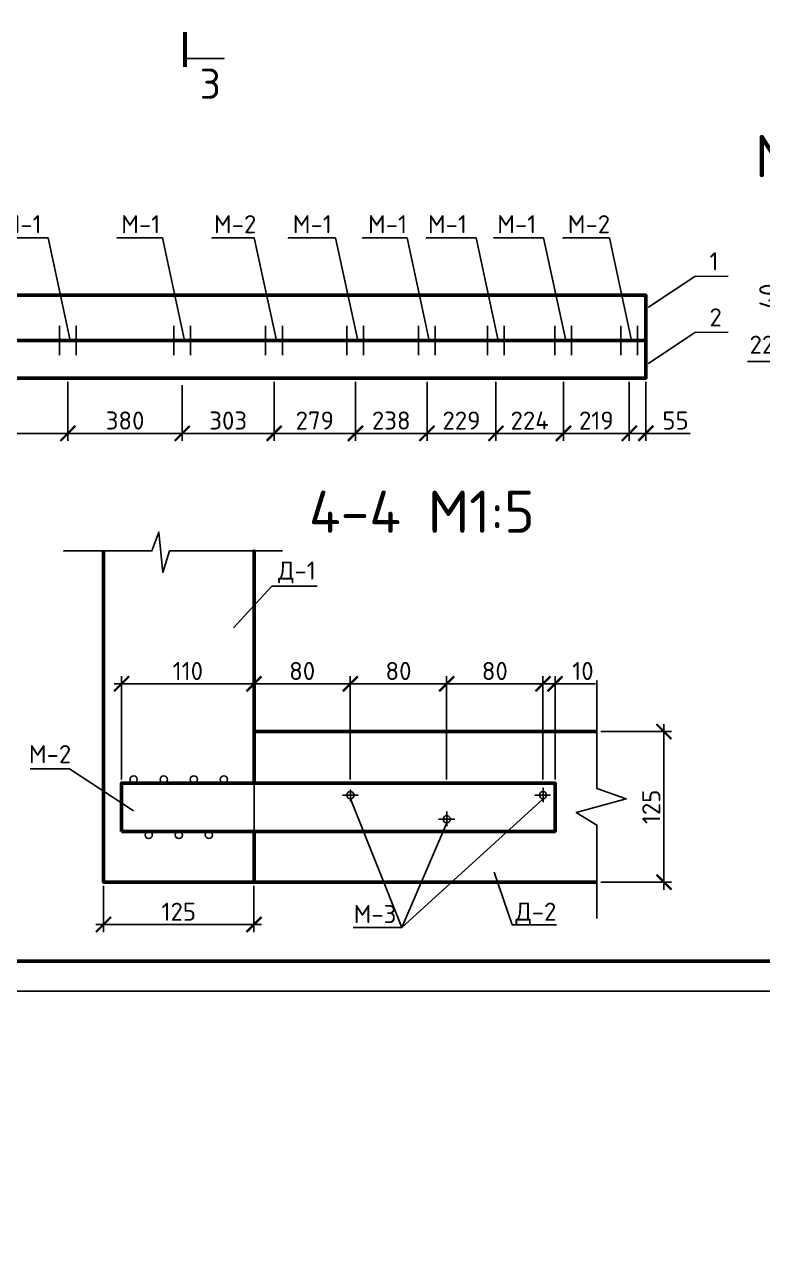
# Model space of a CAD drawing. Header units: millimetres. Extents: x -258556 to -95372, y 16759 to 83874.
# Drawn here: x -127780.3 to -127657.7, y 41369.5 to 41571.9 of the extents above; entities that cross this region are included whole.
import ezdxf

# ---------------------------------------------------------------- set-up
doc = ezdxf.new("R2010")
doc.units = ezdxf.units.MM
doc.header["$LTSCALE"] = 0.5
doc.linetypes.add('ACAD_ISO04W100', pattern=[30, 24, -3, 0, -3])
for name, color, linetype, lineweight in [('0.25-STAMP', 10, 'Continuous', 25), ('0.3-STAMP', 7, 'Continuous', 30), ('ТОЛСТЫЕ3', 7, 'Continuous', 50), ('ТОНКИЕе', 7, 'Continuous', 25)]:
    doc.layers.add(name, color=color, linetype=linetype, lineweight=lineweight)
doc.layers.add('оси', color=7, linetype='ACAD_ISO04W100')
doc.layers.add('размеры', color=7, linetype='Continuous')
doc.styles.add('Наклонный3.5', font='isocpeur.ttf', dxfattribs={"height": 3})
doc.dimstyles.new('СТРОИТЕЛЬНЫЙ', dxfattribs={"dimtxt": 3, "dimasz": 2.5, "dimexe": 1.25, "dimexo": 0.625, "dimtad": 1, "dimdec": 0, "dimlfac": 100, "dimdsep": 46, "dimtxsty": 'Наклонный3.5', "dimblk1": 'ARCHTICK', "dimblk2": 'ARCHTICK', "dimsah": 1, "dimcen": 0, "dimdle": 1.25, "dimadec": 0, "dimazin": 0, "dimtfac": 0.75, "dimtdec": 0, "dimtmove": 0, "dimatfit": 3, "dimldrblk": 'ARCHTICK', "dimfxl": 1, "dimtolj": 1, "dimtzin": 0, "dimarcsym": 1})

# ---------------------------------------------------------------- blocks, each defined once
blk = doc.blocks.new('_ArchTick')
at = {"color": 0, "linetype": 'ByBlock', "const_width": 0.15}
blk.add_lwpolyline([(-0.5, -0.5), (0.5, 0.5)], dxfattribs=at)
blk = doc.blocks.new('*D779')
at = {"layer": 'Defpoints', "color": 0, "transparency": 16777216}
for p in [(-127814.59, 41513.18), (-127773.09, 41513.18), (-127773.09, 41504.01)]:
    blk.add_point(p, dxfattribs=at)
at = {"layer": 'размеры', "color": 0, "lineweight": -2, "transparency": 16777216}
for p, q in [((-127814.59, 41512.55), (-127814.59, 41502.76)), ((-127773.09, 41512.55), (-127773.09, 41502.76)), ((-127815.84, 41504.01), (-127771.84, 41504.01))]:
    blk.add_line(p, q, dxfattribs=at)
at = {"layer": 'размеры', "color": 0, "lineweight": -2, "transparency": 16777216, "xscale": 2.5, "yscale": 2.5, "zscale": 2.5, "rotation": 180}
blk.add_blockref('_ArchTick', (-127814.59, 41504.01), dxfattribs=at)
at = {"layer": 'размеры', "color": 0, "lineweight": -2, "transparency": 16777216, "xscale": 2.5, "yscale": 2.5, "zscale": 2.5}
blk.add_blockref('_ArchTick', (-127773.09, 41504.01), dxfattribs=at)
at = {"layer": 'размеры', "color": 0, "transparency": 16777216, "insert": (-127793.84, 41506.14), "char_height": 3, "attachment_point": 5, "style": 'Наклонный3.5'}
blk.add_mtext('\\A1;884', dxfattribs=at)
blk = doc.blocks.new('*D780')
at = {"layer": 'Defpoints', "color": 0, "transparency": 16777216}
for p in [(-127773.09, 41513.18), (-127754.09, 41512.63), (-127754.09, 41504.01)]:
    blk.add_point(p, dxfattribs=at)
at = {"layer": 'размеры', "color": 0, "lineweight": -2, "transparency": 16777216}
for p, q in [((-127773.09, 41512.55), (-127773.09, 41502.76)), ((-127754.09, 41512.01), (-127754.09, 41502.76)), ((-127774.34, 41504.01), (-127752.84, 41504.01))]:
    blk.add_line(p, q, dxfattribs=at)
at = {"layer": 'размеры', "color": 0, "lineweight": -2, "transparency": 16777216, "xscale": 2.5, "yscale": 2.5, "zscale": 2.5, "rotation": 180}
blk.add_blockref('_ArchTick', (-127773.09, 41504.01), dxfattribs=at)
at = {"layer": 'размеры', "color": 0, "lineweight": -2, "transparency": 16777216, "xscale": 2.5, "yscale": 2.5, "zscale": 2.5}
blk.add_blockref('_ArchTick', (-127754.09, 41504.01), dxfattribs=at)
at = {"layer": 'размеры', "color": 0, "transparency": 16777216, "insert": (-127763.59, 41506.14), "char_height": 3, "attachment_point": 5, "style": 'Наклонный3.5'}
blk.add_mtext('\\A1;380', dxfattribs=at)
blk = doc.blocks.new('*D781')
at = {"layer": 'Defpoints', "color": 0, "transparency": 16777216}
for p in [(-127754.09, 41512.63), (-127738.84, 41513.18), (-127738.84, 41504.01)]:
    blk.add_point(p, dxfattribs=at)
at = {"layer": 'размеры', "color": 0, "lineweight": -2, "transparency": 16777216}
for p, q in [((-127754.09, 41512.01), (-127754.09, 41502.76)), ((-127738.84, 41512.55), (-127738.84, 41502.76)), ((-127755.34, 41504.01), (-127737.59, 41504.01))]:
    blk.add_line(p, q, dxfattribs=at)
at = {"layer": 'размеры', "color": 0, "lineweight": -2, "transparency": 16777216, "xscale": 2.5, "yscale": 2.5, "zscale": 2.5, "rotation": 180}
blk.add_blockref('_ArchTick', (-127754.09, 41504.01), dxfattribs=at)
at = {"layer": 'размеры', "color": 0, "lineweight": -2, "transparency": 16777216, "xscale": 2.5, "yscale": 2.5, "zscale": 2.5}
blk.add_blockref('_ArchTick', (-127738.84, 41504.01), dxfattribs=at)
at = {"layer": 'размеры', "color": 0, "transparency": 16777216, "insert": (-127746.47, 41506.14), "char_height": 3, "attachment_point": 5, "style": 'Наклонный3.5'}
blk.add_mtext('\\A1;303', dxfattribs=at)
blk = doc.blocks.new('*D782')
at = {"layer": 'Defpoints', "color": 0, "transparency": 16777216}
for p in [(-127738.84, 41513.18), (-127725.34, 41513.18), (-127725.34, 41504.01)]:
    blk.add_point(p, dxfattribs=at)
at = {"layer": 'размеры', "color": 0, "lineweight": -2, "transparency": 16777216}
for p, q in [((-127738.84, 41512.55), (-127738.84, 41502.76)), ((-127725.34, 41512.55), (-127725.34, 41502.76)), ((-127740.09, 41504.01), (-127724.09, 41504.01))]:
    blk.add_line(p, q, dxfattribs=at)
at = {"layer": 'размеры', "color": 0, "lineweight": -2, "transparency": 16777216, "xscale": 2.5, "yscale": 2.5, "zscale": 2.5, "rotation": 180}
blk.add_blockref('_ArchTick', (-127738.84, 41504.01), dxfattribs=at)
at = {"layer": 'размеры', "color": 0, "lineweight": -2, "transparency": 16777216, "xscale": 2.5, "yscale": 2.5, "zscale": 2.5}
blk.add_blockref('_ArchTick', (-127725.34, 41504.01), dxfattribs=at)
at = {"layer": 'размеры', "color": 0, "transparency": 16777216, "insert": (-127732.09, 41506.14), "char_height": 3, "attachment_point": 5, "style": 'Наклонный3.5'}
blk.add_mtext('\\A1;279', dxfattribs=at)
blk = doc.blocks.new('*D783')
at = {"layer": 'Defpoints', "color": 0, "transparency": 16777216}
for p in [(-127725.34, 41513.18), (-127713.44, 41513.18), (-127713.44, 41504.01)]:
    blk.add_point(p, dxfattribs=at)
at = {"layer": 'размеры', "color": 0, "lineweight": -2, "transparency": 16777216}
for p, q in [((-127725.34, 41512.55), (-127725.34, 41502.76)), ((-127713.44, 41512.55), (-127713.44, 41502.76)), ((-127726.59, 41504.01), (-127712.19, 41504.01))]:
    blk.add_line(p, q, dxfattribs=at)
at = {"layer": 'размеры', "color": 0, "lineweight": -2, "transparency": 16777216, "xscale": 2.5, "yscale": 2.5, "zscale": 2.5, "rotation": 180}
blk.add_blockref('_ArchTick', (-127725.34, 41504.01), dxfattribs=at)
at = {"layer": 'размеры', "color": 0, "lineweight": -2, "transparency": 16777216, "xscale": 2.5, "yscale": 2.5, "zscale": 2.5}
blk.add_blockref('_ArchTick', (-127713.44, 41504.01), dxfattribs=at)
at = {"layer": 'размеры', "color": 0, "transparency": 16777216, "insert": (-127719.39, 41506.14), "char_height": 3, "attachment_point": 5, "style": 'Наклонный3.5'}
blk.add_mtext('\\A1;238', dxfattribs=at)
blk = doc.blocks.new('*D784')
at = {"layer": 'Defpoints', "color": 0, "transparency": 16777216}
for p in [(-127713.44, 41513.18), (-127701.99, 41513.18), (-127701.99, 41504.01)]:
    blk.add_point(p, dxfattribs=at)
at = {"layer": 'размеры', "color": 0, "lineweight": -2, "transparency": 16777216}
for p, q in [((-127713.44, 41512.55), (-127713.44, 41502.76)), ((-127701.99, 41512.55), (-127701.99, 41502.76)), ((-127714.69, 41504.01), (-127700.74, 41504.01))]:
    blk.add_line(p, q, dxfattribs=at)
at = {"layer": 'размеры', "color": 0, "lineweight": -2, "transparency": 16777216, "xscale": 2.5, "yscale": 2.5, "zscale": 2.5, "rotation": 180}
blk.add_blockref('_ArchTick', (-127713.44, 41504.01), dxfattribs=at)
at = {"layer": 'размеры', "color": 0, "lineweight": -2, "transparency": 16777216, "xscale": 2.5, "yscale": 2.5, "zscale": 2.5}
blk.add_blockref('_ArchTick', (-127701.99, 41504.01), dxfattribs=at)
at = {"layer": 'размеры', "color": 0, "transparency": 16777216, "insert": (-127707.72, 41506.14), "char_height": 3, "attachment_point": 5, "style": 'Наклонный3.5'}
blk.add_mtext('\\A1;229', dxfattribs=at)
blk = doc.blocks.new('*D785')
at = {"layer": 'Defpoints', "color": 0, "transparency": 16777216}
for p in [(-127701.99, 41513.18), (-127690.79, 41513.18), (-127690.79, 41504.01)]:
    blk.add_point(p, dxfattribs=at)
at = {"layer": 'размеры', "color": 0, "lineweight": -2, "transparency": 16777216}
for p, q in [((-127701.99, 41512.55), (-127701.99, 41502.76)), ((-127690.79, 41512.55), (-127690.79, 41502.76)), ((-127703.24, 41504.01), (-127689.54, 41504.01))]:
    blk.add_line(p, q, dxfattribs=at)
at = {"layer": 'размеры', "color": 0, "lineweight": -2, "transparency": 16777216, "xscale": 2.5, "yscale": 2.5, "zscale": 2.5, "rotation": 180}
blk.add_blockref('_ArchTick', (-127701.99, 41504.01), dxfattribs=at)
at = {"layer": 'размеры', "color": 0, "lineweight": -2, "transparency": 16777216, "xscale": 2.5, "yscale": 2.5, "zscale": 2.5}
blk.add_blockref('_ArchTick', (-127690.79, 41504.01), dxfattribs=at)
at = {"layer": 'размеры', "color": 0, "transparency": 16777216, "insert": (-127696.39, 41506.14), "char_height": 3, "attachment_point": 5, "style": 'Наклонный3.5'}
blk.add_mtext('\\A1;224', dxfattribs=at)
blk = doc.blocks.new('*D786')
at = {"layer": 'Defpoints', "color": 0, "transparency": 16777216}
for p in [(-127690.79, 41513.18), (-127679.84, 41513.18), (-127679.84, 41504.01)]:
    blk.add_point(p, dxfattribs=at)
at = {"layer": 'размеры', "color": 0, "lineweight": -2, "transparency": 16777216}
for p, q in [((-127690.79, 41512.55), (-127690.79, 41502.76)), ((-127679.84, 41512.55), (-127679.84, 41502.76)), ((-127692.04, 41504.01), (-127678.59, 41504.01))]:
    blk.add_line(p, q, dxfattribs=at)
at = {"layer": 'размеры', "color": 0, "lineweight": -2, "transparency": 16777216, "xscale": 2.5, "yscale": 2.5, "zscale": 2.5, "rotation": 180}
blk.add_blockref('_ArchTick', (-127690.79, 41504.01), dxfattribs=at)
at = {"layer": 'размеры', "color": 0, "lineweight": -2, "transparency": 16777216, "xscale": 2.5, "yscale": 2.5, "zscale": 2.5}
blk.add_blockref('_ArchTick', (-127679.84, 41504.01), dxfattribs=at)
at = {"layer": 'размеры', "color": 0, "transparency": 16777216, "insert": (-127685.32, 41506.14), "char_height": 3, "attachment_point": 5, "style": 'Наклонный3.5'}
blk.add_mtext('\\A1;219', dxfattribs=at)
blk = doc.blocks.new('*D787')
at = {"layer": 'Defpoints', "color": 0, "transparency": 16777216}
for p in [(-127679.84, 41513.18), (-127677.09, 41513.18), (-127677.09, 41504.01)]:
    blk.add_point(p, dxfattribs=at)
at = {"layer": 'размеры', "color": 0, "lineweight": -2, "transparency": 16777216}
for p, q in [((-127679.84, 41512.55), (-127679.84, 41502.76)), ((-127677.09, 41512.55), (-127677.09, 41502.76)), ((-127681.09, 41504.01), (-127677.09, 41504.01)), ((-127677.09, 41504.01), (-127669.74, 41504.01))]:
    blk.add_line(p, q, dxfattribs=at)
at = {"layer": 'размеры', "color": 0, "lineweight": -2, "transparency": 16777216, "xscale": 2.5, "yscale": 2.5, "zscale": 2.5, "rotation": 180}
blk.add_blockref('_ArchTick', (-127679.84, 41504.01), dxfattribs=at)
at = {"layer": 'размеры', "color": 0, "lineweight": -2, "transparency": 16777216, "xscale": 2.5, "yscale": 2.5, "zscale": 2.5}
blk.add_blockref('_ArchTick', (-127677.09, 41504.01), dxfattribs=at)
at = {"layer": 'размеры', "color": 0, "transparency": 16777216, "insert": (-127672.17, 41506.14), "char_height": 3, "attachment_point": 5, "style": 'Наклонный3.5'}
blk.add_mtext('\\A1;55', dxfattribs=at)
blk = doc.blocks.new('*D813')
at = {"layer": 'Defpoints', "color": 0, "transparency": 16777216}
for p in [(-127649.71, 41522.73), (-127645.21, 41520.42), (-127649.71, 41515.96)]:
    blk.add_point(p, dxfattribs=at)
at = {"layer": 'размеры', "color": 0, "lineweight": -2, "transparency": 16777216}
for p, q in [((-127649.71, 41522.11), (-127649.71, 41514.71)), ((-127645.21, 41519.8), (-127645.21, 41514.71)), ((-127649.71, 41515.96), (-127660.21, 41515.96)), ((-127643.96, 41515.96), (-127649.71, 41515.96))]:
    blk.add_line(p, q, dxfattribs=at)
at = {"layer": 'размеры', "color": 0, "lineweight": -2, "transparency": 16777216, "xscale": 2.5, "yscale": 2.5, "zscale": 2.5, "rotation": 180}
blk.add_blockref('_ArchTick', (-127649.71, 41515.96), dxfattribs=at)
at = {"layer": 'размеры', "color": 0, "lineweight": -2, "transparency": 16777216, "xscale": 2.5, "yscale": 2.5, "zscale": 2.5}
blk.add_blockref('_ArchTick', (-127645.21, 41515.96), dxfattribs=at)
at = {"layer": 'размеры', "color": 0, "transparency": 16777216, "insert": (-127656.21, 41518.38), "char_height": 3, "attachment_point": 5, "style": 'Наклонный3.5'}
blk.add_mtext('\\A1;22,5', dxfattribs=at)
blk = doc.blocks.new('*D817')
at = {"layer": 'Defpoints', "color": 0, "transparency": 16777216}
for p in [(-127649.71, 41530.73), (-127654.63, 41522.73), (-127649.71, 41522.73)]:
    blk.add_point(p, dxfattribs=at)
at = {"layer": 'размеры', "color": 0, "lineweight": -2, "transparency": 16777216}
for p, q in [((-127650.33, 41530.73), (-127655.88, 41530.73)), ((-127654.63, 41531.98), (-127654.63, 41521.48)), ((-127650.33, 41522.73), (-127655.88, 41522.73))]:
    blk.add_line(p, q, dxfattribs=at)
at = {"layer": 'размеры', "color": 0, "lineweight": -2, "transparency": 16777216, "xscale": 2.5, "yscale": 2.5, "zscale": 2.5}
for p, rotation in [((-127654.63, 41530.73), 90), ((-127654.63, 41522.73), 270)]:
    blk.add_blockref('_ArchTick', p, dxfattribs=dict(at, rotation=rotation))
at = {"layer": 'размеры', "color": 0, "transparency": 16777216, "insert": (-127656.75, 41526.73), "char_height": 3, "attachment_point": 5, "rotation": 90, "style": 'Наклонный3.5'}
blk.add_mtext('\\A1;40', dxfattribs=at)
blk = doc.blocks.new('*D820')
at = {"layer": 'Defpoints', "color": 0, "transparency": 16777216}
for p in [(-127767.18, 41429.5), (-127742.18, 41429.5), (-127742.18, 41422.48)]:
    blk.add_point(p, dxfattribs=at)
at = {"layer": 'размеры', "color": 0, "lineweight": -2, "transparency": 16777216}
for p, q in [((-127767.18, 41428.88), (-127767.18, 41421.23)), ((-127742.18, 41428.88), (-127742.18, 41421.23)), ((-127768.43, 41422.48), (-127740.93, 41422.48))]:
    blk.add_line(p, q, dxfattribs=at)
at = {"layer": 'размеры', "color": 0, "lineweight": -2, "transparency": 16777216, "xscale": 2.5, "yscale": 2.5, "zscale": 2.5, "rotation": 180}
blk.add_blockref('_ArchTick', (-127767.18, 41422.48), dxfattribs=at)
at = {"layer": 'размеры', "color": 0, "lineweight": -2, "transparency": 16777216, "xscale": 2.5, "yscale": 2.5, "zscale": 2.5}
blk.add_blockref('_ArchTick', (-127742.18, 41422.48), dxfattribs=at)
at = {"layer": 'размеры', "color": 0, "transparency": 16777216, "insert": (-127754.68, 41424.6), "char_height": 3, "attachment_point": 5, "style": 'Наклонный3.5'}
blk.add_mtext('\\A1;125', dxfattribs=at)
blk = doc.blocks.new('*D821')
at = {"layer": 'Defpoints', "color": 0, "transparency": 16777216}
for p in [(-127685.22, 41454.5), (-127674.08, 41454.5), (-127685.22, 41429.5)]:
    blk.add_point(p, dxfattribs=at)
at = {"layer": 'размеры', "color": 0, "lineweight": -2, "transparency": 16777216}
for p, q in [((-127674.08, 41428.25), (-127674.08, 41455.75)), ((-127684.59, 41454.5), (-127672.83, 41454.5)), ((-127684.59, 41429.5), (-127672.83, 41429.5))]:
    blk.add_line(p, q, dxfattribs=at)
at = {"layer": 'размеры', "color": 0, "lineweight": -2, "transparency": 16777216, "xscale": 2.5, "yscale": 2.5, "zscale": 2.5}
for p, rotation in [((-127674.08, 41454.5), 90), ((-127674.08, 41429.5), 270)]:
    blk.add_blockref('_ArchTick', p, dxfattribs=dict(at, rotation=rotation))
at = {"layer": 'размеры', "color": 0, "transparency": 16777216, "insert": (-127676.2, 41442), "char_height": 3, "attachment_point": 5, "rotation": 90, "style": 'Наклонный3.5'}
blk.add_mtext('\\A1;125', dxfattribs=at)
blk = doc.blocks.new('*D822')
at = {"layer": 'Defpoints', "color": 0, "transparency": 16777216}
for p in [(-127742.18, 41462.44), (-127764.17, 41445.94), (-127742.18, 41445.94)]:
    blk.add_point(p, dxfattribs=at)
at = {"layer": 'размеры', "color": 0, "lineweight": -2, "transparency": 16777216}
for p, q in [((-127764.17, 41446.57), (-127764.17, 41463.69)), ((-127742.18, 41446.57), (-127742.18, 41463.69)), ((-127765.42, 41462.44), (-127740.93, 41462.44))]:
    blk.add_line(p, q, dxfattribs=at)
at = {"layer": 'размеры', "color": 0, "lineweight": -2, "transparency": 16777216, "xscale": 2.5, "yscale": 2.5, "zscale": 2.5, "rotation": 180}
blk.add_blockref('_ArchTick', (-127764.17, 41462.44), dxfattribs=at)
at = {"layer": 'размеры', "color": 0, "lineweight": -2, "transparency": 16777216, "xscale": 2.5, "yscale": 2.5, "zscale": 2.5}
blk.add_blockref('_ArchTick', (-127742.18, 41462.44), dxfattribs=at)
at = {"layer": 'размеры', "color": 0, "transparency": 16777216, "insert": (-127753.17, 41464.56), "char_height": 3, "attachment_point": 5, "style": 'Наклонный3.5'}
blk.add_mtext('\\A1;110', dxfattribs=at)
blk = doc.blocks.new('*D823')
at = {"layer": 'Defpoints', "color": 0, "transparency": 16777216}
for p in [(-127742.18, 41462.44), (-127726.18, 41462.44), (-127726.18, 41445.94)]:
    blk.add_point(p, dxfattribs=at)
at = {"layer": 'размеры', "color": 0, "lineweight": -2, "transparency": 16777216}
for p, q in [((-127742.18, 41463.06), (-127742.18, 41463.69)), ((-127726.18, 41446.57), (-127726.18, 41463.69)), ((-127743.43, 41462.44), (-127724.93, 41462.44))]:
    blk.add_line(p, q, dxfattribs=at)
at = {"layer": 'размеры', "color": 0, "lineweight": -2, "transparency": 16777216, "xscale": 2.5, "yscale": 2.5, "zscale": 2.5, "rotation": 180}
blk.add_blockref('_ArchTick', (-127742.18, 41462.44), dxfattribs=at)
at = {"layer": 'размеры', "color": 0, "lineweight": -2, "transparency": 16777216, "xscale": 2.5, "yscale": 2.5, "zscale": 2.5}
blk.add_blockref('_ArchTick', (-127726.18, 41462.44), dxfattribs=at)
at = {"layer": 'размеры', "color": 0, "transparency": 16777216, "insert": (-127734.18, 41464.56), "char_height": 3, "attachment_point": 5, "style": 'Наклонный3.5'}
blk.add_mtext('\\A1;80', dxfattribs=at)
blk = doc.blocks.new('*D824')
at = {"layer": 'Defpoints', "color": 0, "transparency": 16777216}
for p in [(-127726.18, 41462.44), (-127710.18, 41462.44), (-127710.18, 41445.94)]:
    blk.add_point(p, dxfattribs=at)
at = {"layer": 'размеры', "color": 0, "lineweight": -2, "transparency": 16777216}
for p, q in [((-127726.18, 41463.06), (-127726.18, 41463.69)), ((-127710.18, 41446.57), (-127710.18, 41463.69)), ((-127727.43, 41462.44), (-127708.93, 41462.44))]:
    blk.add_line(p, q, dxfattribs=at)
at = {"layer": 'размеры', "color": 0, "lineweight": -2, "transparency": 16777216, "xscale": 2.5, "yscale": 2.5, "zscale": 2.5, "rotation": 180}
blk.add_blockref('_ArchTick', (-127726.18, 41462.44), dxfattribs=at)
at = {"layer": 'размеры', "color": 0, "lineweight": -2, "transparency": 16777216, "xscale": 2.5, "yscale": 2.5, "zscale": 2.5}
blk.add_blockref('_ArchTick', (-127710.18, 41462.44), dxfattribs=at)
at = {"layer": 'размеры', "color": 0, "transparency": 16777216, "insert": (-127718.18, 41464.56), "char_height": 3, "attachment_point": 5, "style": 'Наклонный3.5'}
blk.add_mtext('\\A1;80', dxfattribs=at)
blk = doc.blocks.new('*D825')
at = {"layer": 'Defpoints', "color": 0, "transparency": 16777216}
for p in [(-127710.18, 41462.44), (-127694.18, 41462.44), (-127694.18, 41445.94)]:
    blk.add_point(p, dxfattribs=at)
at = {"layer": 'размеры', "color": 0, "lineweight": -2, "transparency": 16777216}
for p, q in [((-127710.18, 41463.06), (-127710.18, 41463.69)), ((-127694.18, 41446.57), (-127694.18, 41463.69)), ((-127711.43, 41462.44), (-127692.93, 41462.44))]:
    blk.add_line(p, q, dxfattribs=at)
at = {"layer": 'размеры', "color": 0, "lineweight": -2, "transparency": 16777216, "xscale": 2.5, "yscale": 2.5, "zscale": 2.5, "rotation": 180}
blk.add_blockref('_ArchTick', (-127710.18, 41462.44), dxfattribs=at)
at = {"layer": 'размеры', "color": 0, "lineweight": -2, "transparency": 16777216, "xscale": 2.5, "yscale": 2.5, "zscale": 2.5}
blk.add_blockref('_ArchTick', (-127694.18, 41462.44), dxfattribs=at)
at = {"layer": 'размеры', "color": 0, "transparency": 16777216, "insert": (-127702.18, 41464.56), "char_height": 3, "attachment_point": 5, "style": 'Наклонный3.5'}
blk.add_mtext('\\A1;80', dxfattribs=at)
blk = doc.blocks.new('*D826')
at = {"layer": 'Defpoints', "color": 0, "transparency": 16777216}
for p in [(-127694.18, 41462.44), (-127692.18, 41462.44), (-127692.18, 41445.94)]:
    blk.add_point(p, dxfattribs=at)
at = {"layer": 'размеры', "color": 0, "lineweight": -2, "transparency": 16777216}
for p, q in [((-127694.18, 41463.06), (-127694.18, 41463.69)), ((-127692.18, 41446.57), (-127692.18, 41463.69)), ((-127695.43, 41462.44), (-127692.18, 41462.44)), ((-127692.18, 41462.44), (-127685.43, 41462.44))]:
    blk.add_line(p, q, dxfattribs=at)
at = {"layer": 'размеры', "color": 0, "lineweight": -2, "transparency": 16777216, "xscale": 2.5, "yscale": 2.5, "zscale": 2.5, "rotation": 180}
blk.add_blockref('_ArchTick', (-127694.18, 41462.44), dxfattribs=at)
at = {"layer": 'размеры', "color": 0, "lineweight": -2, "transparency": 16777216, "xscale": 2.5, "yscale": 2.5, "zscale": 2.5}
blk.add_blockref('_ArchTick', (-127692.18, 41462.44), dxfattribs=at)
at = {"layer": 'размеры', "color": 0, "transparency": 16777216, "insert": (-127687.55, 41464.56), "char_height": 3, "attachment_point": 5, "style": 'Наклонный3.5'}
blk.add_mtext('\\A1;10', dxfattribs=at)

msp = doc.modelspace()

# ---------------------------------------------------------------- linework, layer by layer
at = {"color": 7, "linetype": 'Continuous', "lineweight": 25, "true_color": 0x000007}
for points in [[(-127776.395, 41536.466), (-127784.656, 41536.466), (-127784.656, 41536.466)], [(-127772.709, 41519.431), (-127776.395, 41536.466), (-127776.395, 41536.466)], [(-127757.395, 41536.466), (-127764.959, 41536.466), (-127764.959, 41536.466)], [(-127753.709, 41519.431), (-127757.395, 41536.466), (-127757.395, 41536.466)], [(-127742.145, 41536.466), (-127749.194, 41536.466), (-127749.194, 41536.466)], [(-127738.459, 41519.431), (-127742.145, 41536.466), (-127742.145, 41536.466)], [(-127728.645, 41536.466), (-127736.511, 41536.466), (-127736.511, 41536.466)], [(-127724.959, 41519.431), (-127728.645, 41536.466), (-127728.645, 41536.466)], [(-127716.745, 41536.466), (-127724.181, 41536.466), (-127724.181, 41536.466)], [(-127713.059, 41519.431), (-127716.745, 41536.466), (-127716.745, 41536.466)], [(-127705.295, 41536.466), (-127713.587, 41536.466), (-127713.587, 41536.466)], [(-127701.609, 41519.431), (-127705.295, 41536.466), (-127705.295, 41536.466)], [(-127694.095, 41536.466), (-127702.375, 41536.466), (-127702.375, 41536.466)], [(-127690.409, 41519.431), (-127694.095, 41536.466), (-127694.095, 41536.466)], [(-127683.145, 41536.466), (-127690.885, 41536.466), (-127690.885, 41536.466)], [(-127679.459, 41519.431), (-127683.145, 41536.466), (-127683.145, 41536.466)], [(-127668.946, 41530.042), (-127676.656, 41524.934), (-127676.656, 41524.934)], [(-127774.492, 41516.974), (-127774.492, 41521.865), (-127774.492, 41521.865)], [(-127771.721, 41516.974), (-127771.721, 41521.865), (-127771.721, 41521.865)], [(-127755.492, 41516.974), (-127755.492, 41521.865), (-127755.492, 41521.865)], [(-127752.721, 41516.974), (-127752.721, 41521.865), (-127752.721, 41521.865)], [(-127740.242, 41516.974), (-127740.242, 41521.865), (-127740.242, 41521.865)], [(-127737.471, 41516.974), (-127737.471, 41521.865), (-127737.471, 41521.865)], [(-127726.742, 41516.974), (-127726.742, 41521.865), (-127726.742, 41521.865)], [(-127723.971, 41516.974), (-127723.971, 41521.865), (-127723.971, 41521.865)], [(-127714.842, 41516.974), (-127714.842, 41521.865), (-127714.842, 41521.865)], [(-127712.071, 41516.974), (-127712.071, 41521.865), (-127712.071, 41521.865)], [(-127703.392, 41516.974), (-127703.392, 41521.865), (-127703.392, 41521.865)], [(-127700.621, 41516.974), (-127700.621, 41521.865), (-127700.621, 41521.865)], [(-127692.192, 41516.974), (-127692.192, 41521.865), (-127692.192, 41521.865)], [(-127689.421, 41516.974), (-127689.421, 41521.865), (-127689.421, 41521.865)], [(-127681.242, 41516.974), (-127681.242, 41521.865), (-127681.242, 41521.865)], [(-127678.471, 41516.974), (-127678.471, 41521.865), (-127678.471, 41521.865)], [(-127668.946, 41520.733), (-127676.656, 41515.625), (-127676.656, 41515.625)]]:
    msp.add_lwpolyline(points, dxfattribs=at)
at = {"color": 7, "linetype": 'Continuous', "lineweight": 13, "true_color": 0x000007}
for points in [[(-127663.449, 41530.042), (-127668.946, 41530.042), (-127668.946, 41530.042)], [(-127663.449, 41520.733), (-127668.946, 41520.733), (-127668.946, 41520.733)]]:
    msp.add_lwpolyline(points, dxfattribs=at)
at = {"layer": '0.25-STAMP', "color": 0}
msp.add_lwpolyline([(-127994.225, 41411.398), (-127153.225, 41411.398), (-127153.225, 42005.398), (-127994.225, 42005.398), (-127994.225, 41411.398)], dxfattribs=at)
at = {"layer": '0.3-STAMP', "color": 0, "lineweight": 50}
msp.add_lwpolyline([(-127974.225, 41416.398), (-127158.225, 41416.398), (-127158.225, 42000.398), (-127974.225, 42000.398), (-127974.225, 41416.398)], dxfattribs=at)
at = {"layer": 'ТОЛСТЫЕ3'}
for points in [[(-127952.095, 41526.929), (-127677.095, 41526.929), (-127677.095, 41519.429), (-127952.095, 41519.429), (-127952.095, 41526.929), (-127952.095, 41520.679), (-127952.095, 41513.179), (-127677.095, 41513.179), (-127677.095, 41520.679)], [(-127767.177, 41484.502), (-127767.177, 41429.502), (-127685.219, 41429.502)], [(-127685.219, 41454.502), (-127742.177, 41454.502), (-127742.177, 41484.502), (-127742.172, 41445.945)], [(-127764.172, 41437.945), (-127764.172, 41445.945), (-127692.177, 41445.945), (-127692.177, 41437.945), (-127764.172, 41437.945)], [(-127742.177, 41437.945), (-127742.177, 41429.502)]]:
    msp.add_lwpolyline(points, dxfattribs=at)
at = {"layer": 'ТОНКИЕе', "color": 6}
msp.add_lwpolyline([(-127363.225, 41411.398), (-127573.225, 41411.398), (-127573.225, 41369.504), (-127573.225, 41411.398), (-127783.225, 41411.398), (-127783.225, 41386.749), (-127783.225, 41411.398), (-127993.225, 41411.398), (-127993.225, 42005.398)], dxfattribs=at)
at = {"layer": 'ТОНКИЕе', "const_width": 0.7}
msp.add_lwpolyline([(-127753.641, 41564.817), (-127753.641, 41570.656)], dxfattribs=at)
at = {"layer": 'ТОНКИЕе'}
for points in [[(-127753.641, 41566.227), (-127747.156, 41566.227), (-127753.641, 41566.227), (-127750.215, 41566.227)], [(-127767.177, 41484.502), (-127773.766, 41484.502), (-127759.125, 41484.502), (-127757.973, 41487.617), (-127757.295, 41480.913), (-127756.21, 41484.502), (-127737.428, 41484.502)], [(-127767.177, 41454.502), (-127767.177, 41454.502), (-127767.177, 41429.502), (-127767.177, 41454.502), (-127767.177, 41484.502), (-127759.125, 41484.502)], [(-127756.21, 41484.502), (-127742.177, 41484.502), (-127742.177, 41454.502)], [(-127745.572, 41471.701), (-127739.204, 41478.631), (-127731.698, 41478.631)], [(-127685.219, 41454.502), (-127685.219, 41462.953), (-127685.219, 41445.044), (-127680.342, 41443.332), (-127688.646, 41441.094), (-127685.219, 41438.986), (-127685.219, 41423.448)], [(-127767.177, 41429.502), (-127742.177, 41429.502), (-127742.177, 41454.502)], [(-127742.177, 41454.502), (-127685.219, 41454.502)], [(-127762.185, 41441.347), (-127772.839, 41448.329), (-127779.369, 41448.329)], [(-127764.172, 41437.945), (-127764.172, 41445.945), (-127692.177, 41445.945)], [(-127745.172, 41445.945), (-127742.172, 41445.945)], [(-127692.177, 41445.945), (-127692.177, 41437.945)], [(-127726.177, 41443.945), (-127727.43, 41443.945), (-127724.88, 41443.945), (-127726.155, 41443.945), (-127726.177, 41443.945), (-127726.177, 41444.809), (-127726.177, 41442.893)], [(-127726.177, 41443.345), (-127717.648, 41421.969), (-127710.177, 41439.345)], [(-127694.177, 41443.345), (-127717.648, 41421.969)], [(-127694.177, 41443.945), (-127695.495, 41443.945), (-127692.997, 41443.945), (-127694.177, 41443.945), (-127694.177, 41445.121), (-127694.177, 41442.808)], [(-127710.177, 41439.945), (-127711.487, 41439.945), (-127708.894, 41439.945), (-127710.191, 41439.945), (-127710.177, 41439.945), (-127710.177, 41441.192), (-127710.177, 41438.792)], [(-127764.172, 41437.945), (-127692.177, 41437.945)], [(-127702.311, 41431.16), (-127699.32, 41422.445)], [(-127742.177, 41429.502), (-127685.219, 41429.502)], [(-127717.648, 41421.969), (-127725.722, 41421.969)], [(-127699.32, 41422.445), (-127691.934, 41422.445)]]:
    msp.add_lwpolyline(points, dxfattribs=at)
for centre in [(-127762.172, 41446.545), (-127757.172, 41446.545), (-127752.172, 41446.545), (-127747.172, 41446.545), (-127726.177, 41443.945), (-127694.177, 41443.945), (-127710.177, 41439.945), (-127759.672, 41437.345), (-127754.672, 41437.345), (-127749.672, 41437.345)]:
    msp.add_circle(centre, 0.6, dxfattribs=at)

# ---------------------------------------------------------------- texts
at = {"layer": 'оси', "insert": (-127733.062, 41494.501), "char_height": 7, "attachment_point": 1, "style": 'Наклонный3.5'}
msp.add_mtext_dynamic_manual_height_columns('4-4 М1:5', width=106.11514, gutter_width=15, heights=[0], dxfattribs=at)
at = {"layer": 'ТОНКИЕе', "style": 'Наклонный3.5'}
for s, width, insert, char_height, attachment_point in [('3', 5, (-127747.682, 41559.552), 5, 9), ('М-1 М1:5', 47.81241, (-127658.982, 41553.538), 7, 1), ('1', 3.36858, (-127666.522, 41534.078), 3, 1), ('2', 3.36858, (-127666.522, 41524.769), 3, 1), ('Д-1', 2.74205, (-127738.173, 41482.737), 3, 1), ('М-2', 2.74205, (-127779.581, 41452.257), 3, 1), ('М-3', 2.74205, (-127725.636, 41425.713), 3, 1), ('Д-2', 2.74205, (-127698.755, 41426.108), 3, 1)]:
    msp.add_mtext_dynamic_manual_height_columns(s, width=width, gutter_width=15, heights=[0], dxfattribs=dict(at, insert=insert, char_height=char_height, attachment_point=attachment_point))
at = {"layer": 'ТОНКИЕе', "lineweight": 25, "char_height": 3, "attachment_point": 1, "style": 'Наклонный3.5'}
for s, insert in [('М-1', (-127783.956, 41540.237)), ('М-1', (-127764.244, 41540.237)), ('М-2', (-127748.835, 41540.237)), ('М-1', (-127735.748, 41540.237)), ('М-1', (-127723.257, 41540.237)), ('М-1', (-127713.304, 41540.237)), ('М-1', (-127701.788, 41540.237)), ('М-2', (-127690.071, 41540.237))]:
    msp.add_mtext_dynamic_manual_height_columns(s, width=1.90161, gutter_width=15, heights=[3.19], dxfattribs=dict(at, insert=insert))

# ---------------------------------------------------------------- dimensions: what is measured, and where the dimension line sits
at = {"layer": 'размеры'}
for base, p1, p2, text, picture, middle in [((-127654.625, 41522.734), (-127649.707, 41530.734), (-127649.707, 41522.734), '40', '*D817', (-127656.75, 41526.734)), ((-127674.077, 41454.502), (-127685.219, 41429.502), (-127685.219, 41454.502), '125', '*D821', (-127676.202, 41442.002))]:
    dim = msp.add_linear_dim(base=base, p1=p1, p2=p2, angle=90, text=text, dimstyle='СТРОИТЕЛЬНЫЙ', dxfattribs=at)
    dim.commit()
    dim.dimension.update_dxf_attribs({"geometry": picture, "text_midpoint": middle})
dim = msp.add_linear_dim(base=(-127649.707, 41515.957), p1=(-127645.207, 41520.42), p2=(-127649.707, 41522.734), text='22,5', dimstyle='СТРОИТЕЛЬНЫЙ', dxfattribs=at)
dim.commit()
dim.dimension.update_dxf_attribs({"geometry": '*D813', "text_midpoint": (-127656.207, 41515.957), "dimtype": 160})
for base, p1, p2, text, picture, middle in [((-127773.095, 41504.011), (-127814.595, 41513.179), (-127773.095, 41513.179), '884', '*D779', (-127793.845, 41506.136)), ((-127754.095, 41504.011), (-127773.095, 41513.179), (-127754.095, 41512.634), '380', '*D780', (-127763.595, 41506.136)), ((-127738.845, 41504.011), (-127754.095, 41512.634), (-127738.845, 41513.179), '303', '*D781', (-127746.47, 41506.136)), ((-127725.345, 41504.011), (-127738.845, 41513.179), (-127725.345, 41513.179), '279', '*D782', (-127732.095, 41506.136)), ((-127713.445, 41504.011), (-127725.345, 41513.179), (-127713.445, 41513.179), '238', '*D783', (-127719.395, 41506.136)), ((-127701.995, 41504.011), (-127713.445, 41513.179), (-127701.995, 41513.179), '229', '*D784', (-127707.72, 41506.136)), ((-127690.795, 41504.011), (-127701.995, 41513.179), (-127690.795, 41513.179), '224', '*D785', (-127696.395, 41506.136)), ((-127679.845, 41504.011), (-127690.795, 41513.179), (-127679.845, 41513.179), '219', '*D786', (-127685.32, 41506.136))]:
    dim = msp.add_linear_dim(base=base, p1=p1, p2=p2, text=text, dimstyle='СТРОИТЕЛЬНЫЙ', override={"dimtmove": 1}, dxfattribs=at)
    dim.commit()
    dim.dimension.update_dxf_attribs({"geometry": picture, "text_midpoint": middle})
for base, p1, p2, text, picture, middle in [((-127677.095, 41504.011), (-127679.845, 41513.179), (-127677.095, 41513.179), '55', '*D787', (-127672.17, 41506.136)), ((-127742.177, 41462.437), (-127764.172, 41445.945), (-127742.177, 41445.945), '110', '*D822', (-127753.174, 41464.562)), ((-127726.177, 41462.437), (-127742.177, 41462.437), (-127726.177, 41445.945), '80', '*D823', (-127734.177, 41464.562)), ((-127710.177, 41462.437), (-127726.177, 41462.437), (-127710.177, 41445.945), '80', '*D824', (-127718.177, 41464.562)), ((-127694.177, 41462.437), (-127710.177, 41462.437), (-127694.177, 41445.945), '80', '*D825', (-127702.177, 41464.562)), ((-127692.177, 41462.437), (-127694.177, 41462.437), (-127692.177, 41445.945), '10', '*D826', (-127687.552, 41464.562)), ((-127742.177, 41422.477), (-127767.177, 41429.502), (-127742.177, 41429.502), '125', '*D820', (-127754.677, 41424.602))]:
    dim = msp.add_linear_dim(base=base, p1=p1, p2=p2, text=text, dimstyle='СТРОИТЕЛЬНЫЙ', dxfattribs=at)
    dim.commit()
    dim.dimension.update_dxf_attribs({"geometry": picture, "text_midpoint": middle})

doc.saveas('drawing.dxf')
